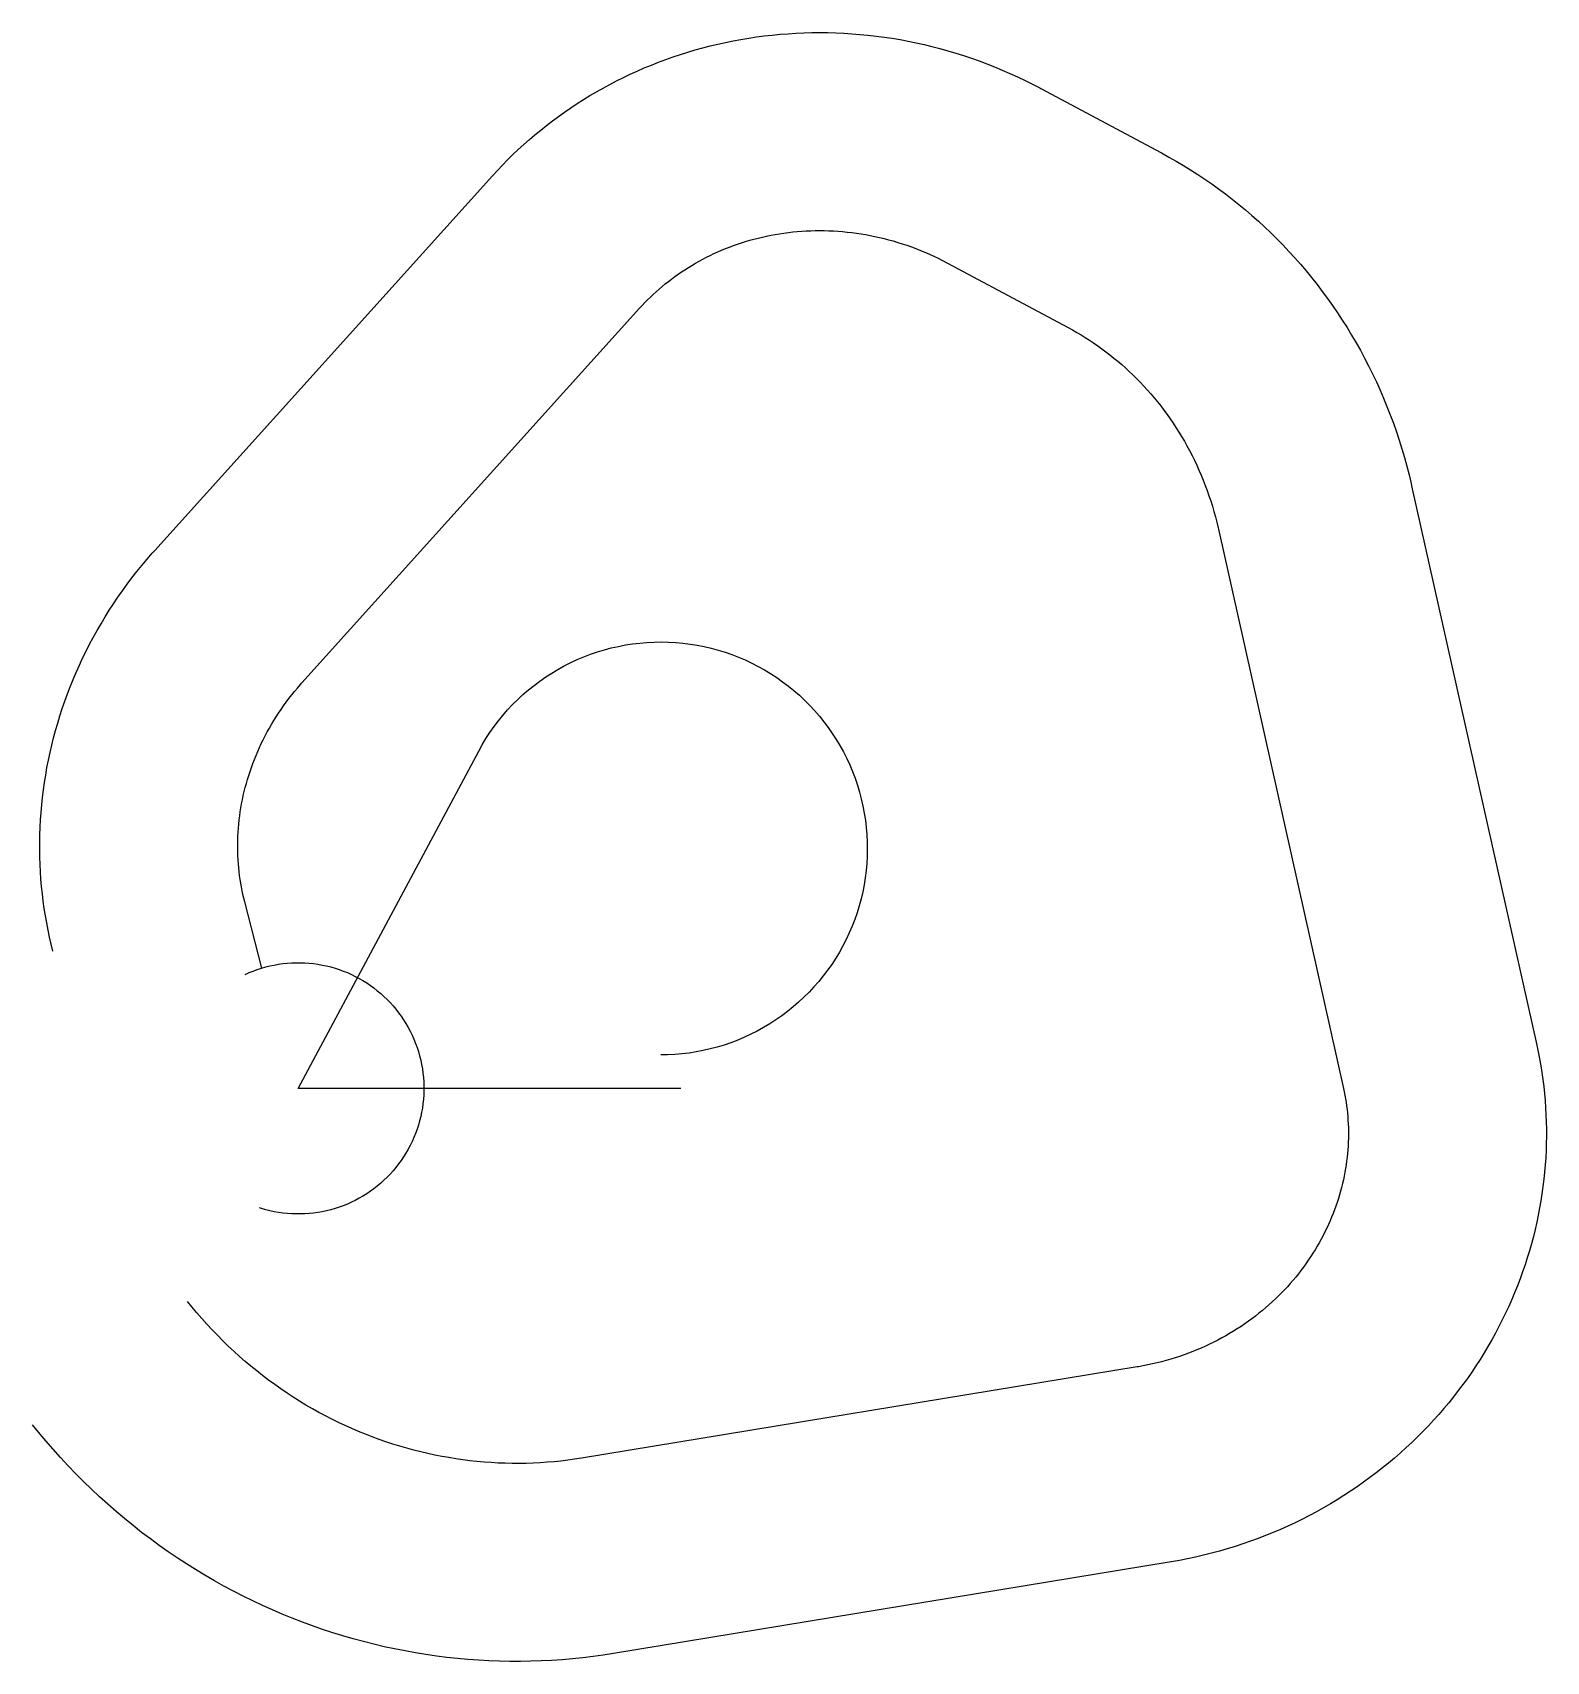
# Model space of a CAD drawing. Header units: metres. Extents: x -6172 to 28998, y -13315 to 24531.
import ezdxf

# ---------------------------------------------------------------- set-up
doc = ezdxf.new("R2010")
doc.units = ezdxf.units.M

msp = doc.modelspace()

# ---------------------------------------------------------------- linework, layer by layer
at = {"layer": 'Boundry', "color": 1}
for p, q in [((17253, 23232), (20056, 21733)), ((-3330, 12500), (4512, 21203)), ((15083, 19176), (17886, 17677)), ((87, 9420), (7929, 18124)), ((25866, 13998), (28772, 1004)), ((21377, 12994), (24283, 0)), ((-847, 2794), (-1244, 4334)), ((19487, -6473), (6579, -8594)), ((20233, -11012), (7325, -13133))]:
    msp.add_line(p, q, dxfattribs=at)
at = {"layer": 'NorminalTrack', "color": 1}
msp.add_lwpolyline([(8888, 0), (0, 0), (4192, 7837), (4192, 7837), (4273, 7984), (4360, 8127), (4452, 8267), (4548, 8404), (4649, 8538), (4755, 8667), (4865, 8794), (4980, 8916), (5098, 9034), (5221, 9148), (5348, 9257), (5478, 9362), (5612, 9463), (5750, 9559), (5890, 9650), (6034, 9735), (6181, 9816), (6330, 9892), (6482, 9962), (6636, 10027), (6793, 10087), (6951, 10141), (7112, 10190), (7273, 10233), (7437, 10270), (7601, 10302), (7767, 10327), (7933, 10347), (8100, 10362), (8267, 10370), (8435, 10372), (8602, 10369), (8769, 10360), (8936, 10345), (9102, 10324), (9268, 10297), (9432, 10265), (9595, 10227), (9757, 10183), (9917, 10134), (10075, 10079), (10231, 10019), (10385, 9953), (10537, 9882), (10686, 9805), (10832, 9724), (10975, 9637), (11116, 9546), (11253, 9449), (11386, 9348), (11516, 9242), (11642, 9132), (11764, 9018), (11883, 8899), (11996, 8776), (12106, 8649), (12211, 8519), (12312, 8385), (12407, 8248), (12498, 8107), (12584, 7963), (12665, 7816), (12741, 7667), (12811, 7515), (12876, 7361), (12936, 7204), (12990, 7046), (13038, 6885), (13081, 6724), (13119, 6560), (13150, 6396), (13176, 6230), (13196, 6064), (13210, 5897), (13218, 5730), (13221, 5562), (13218, 5395), (13209, 5228), (13193, 5061), (13173, 4895), (13146, 4729), (13114, 4565), (13076, 4402), (13032, 4240), (12983, 4080), (12928, 3922), (12867, 3766), (12801, 3612), (12730, 3460), (12654, 3311), (12572, 3165), (12486, 3022), (12394, 2881), (12298, 2744), (12197, 2611), (12091, 2481), (11981, 2355), (11866, 2233), (11747, 2115), (11625, 2001), (11498, 1891), (11368, 1786), (11234, 1686), (11096, 1590), (10955, 1499), (10812, 1413), (10665, 1332), (10516, 1257), (10364, 1186), (10209, 1121), (10053, 1061), (9894, 1007), (9734, 959), (9572, 916), (9409, 878), (9244, 847), (9079, 821), (8913, 801), (8746, 787), (8579, 779), (8423, 776)], dxfattribs=at)
at = {"layer": 'WindSpiral', "color": 5}
for points in [[(4512, 21203), (4627, 21329), (4745, 21453), (4865, 21575), (4988, 21695), (5112, 21813), (5239, 21930), (5369, 22044), (5500, 22156), (5634, 22266), (5769, 22374), (5907, 22480), (6047, 22584), (6189, 22685), (6334, 22784), (6480, 22880), (6628, 22975), (6777, 23066), (6929, 23156), (7083, 23242), (7238, 23327), (7395, 23408), (7554, 23487), (7714, 23564), (7876, 23638), (8040, 23709), (8205, 23777), (8371, 23842), (8539, 23905), (8708, 23965), (8879, 24022), (9051, 24076), (9224, 24127), (9398, 24176), (9573, 24221), (9750, 24263), (9927, 24302), (10106, 24339), (10285, 24372), (10465, 24402), (10647, 24429), (10828, 24453), (11011, 24474), (11194, 24491), (11378, 24505), (11562, 24517), (11747, 24525), (11932, 24529), (12118, 24531), (12304, 24529), (12490, 24524), (12676, 24516), (12863, 24505), (13049, 24490), (13236, 24472), (13423, 24451), (13609, 24426), (13796, 24398), (13982, 24367), (14168, 24332), (14353, 24294), (14539, 24253), (14723, 24209), (14908, 24161), (15092, 24110), (15275, 24056), (15457, 23998), (15639, 23937), (15820, 23873), (16000, 23806), (16179, 23735), (16357, 23661), (16535, 23584), (16711, 23504), (16886, 23420), (17060, 23333), (17232, 23244), (17253, 23232)], [(20056, 21733), (20227, 21640), (20397, 21543), (20565, 21444), (20732, 21341), (20897, 21235), (21060, 21126), (21222, 21014), (21383, 20899), (21541, 20782), (21698, 20661), (21852, 20537), (22005, 20411), (22156, 20281), (22305, 20149), (22451, 20014), (22596, 19876), (22738, 19735), (22878, 19592), (23016, 19446), (23151, 19298), (23284, 19147), (23415, 18993), (23543, 18837), (23668, 18678), (23791, 18517), (23912, 18354), (24029, 18188), (24144, 18020), (24256, 17850), (24365, 17678), (24472, 17503), (24575, 17326), (24676, 17148), (24774, 16967), (24868, 16784), (24960, 16599), (25048, 16413), (25133, 16225), (25215, 16034), (25294, 15843), (25370, 15649), (25442, 15454), (25511, 15258), (25577, 15060), (25639, 14860), (25698, 14660), (25754, 14458), (25806, 14254), (25854, 14050), (25866, 13998)], [(7929, 18124), (7990, 18191), (8053, 18256), (8117, 18321), (8182, 18385), (8248, 18448), (8316, 18510), (8385, 18571), (8456, 18631), (8527, 18690), (8600, 18748), (8674, 18805), (8750, 18861), (8827, 18916), (8904, 18969), (8984, 19022), (9064, 19073), (9145, 19122), (9228, 19171), (9311, 19218), (9396, 19264), (9482, 19309), (9569, 19352), (9657, 19394), (9746, 19435), (9835, 19474), (9926, 19511), (10018, 19547), (10111, 19582), (10204, 19615), (10299, 19647), (10394, 19677), (10490, 19705), (10587, 19732), (10685, 19757), (10783, 19781), (10882, 19803), (10982, 19823), (11082, 19841), (11183, 19858), (11285, 19873), (11387, 19887), (11490, 19899), (11593, 19908), (11697, 19917), (11801, 19923), (11906, 19927), (12011, 19930), (12116, 19931), (12222, 19930), (12328, 19927), (12434, 19923), (12540, 19916), (12647, 19908), (12754, 19897), (12860, 19885), (12967, 19871), (13074, 19855), (13181, 19837), (13288, 19817), (13395, 19795), (13502, 19772), (13609, 19746), (13716, 19718), (13822, 19689), (13928, 19657), (14034, 19624), (14140, 19588), (14245, 19551), (14350, 19512), (14454, 19471), (14559, 19427), (14662, 19382), (14765, 19335), (14868, 19286), (14970, 19236), (15071, 19183), (15083, 19176)], [(17886, 17677), (17987, 17622), (18087, 17565), (18186, 17506), (18284, 17446), (18382, 17383), (18479, 17319), (18575, 17253), (18670, 17185), (18764, 17115), (18857, 17043), (18949, 16969), (19040, 16894), (19130, 16817), (19218, 16738), (19306, 16657), (19392, 16575), (19477, 16491), (19561, 16405), (19644, 16317), (19725, 16228), (19805, 16137), (19884, 16045), (19961, 15951), (20037, 15855), (20111, 15758), (20184, 15659), (20255, 15559), (20324, 15457), (20392, 15354), (20458, 15250), (20523, 15143), (20586, 15036), (20647, 14927), (20707, 14817), (20764, 14706), (20820, 14593), (20874, 14479), (20926, 14364), (20977, 14248), (21025, 14130), (21071, 14011), (21116, 13892), (21158, 13771), (21199, 13649), (21237, 13526), (21273, 13403), (21308, 13278), (21340, 13152), (21370, 13026), (21377, 12994)], [(-5698, 3185), (-5739, 3348), (-5777, 3513), (-5812, 3678), (-5844, 3844), (-5873, 4011), (-5900, 4179), (-5923, 4348), (-5944, 4517), (-5962, 4687), (-5977, 4858), (-5989, 5029), (-5997, 5201), (-6003, 5373), (-6006, 5545), (-6006, 5718), (-6003, 5891), (-5997, 6065), (-5988, 6238), (-5975, 6412), (-5960, 6586), (-5942, 6759), (-5920, 6933), (-5896, 7107), (-5868, 7280), (-5838, 7454), (-5804, 7627), (-5767, 7800), (-5727, 7972), (-5684, 8144), (-5638, 8316), (-5589, 8487), (-5537, 8657), (-5481, 8827), (-5423, 8996), (-5362, 9164), (-5297, 9332), (-5230, 9499), (-5159, 9664), (-5086, 9829), (-5009, 9993), (-4930, 10156), (-4847, 10317), (-4762, 10478), (-4673, 10637), (-4582, 10795), (-4488, 10952), (-4391, 11107), (-4291, 11261), (-4188, 11413), (-4082, 11563), (-3974, 11712), (-3863, 11860), (-3749, 12006), (-3632, 12150), (-3513, 12292), (-3391, 12432), (-3330, 12500)], [(-1244, 4334), (-1265, 4420), (-1285, 4506), (-1304, 4592), (-1321, 4680), (-1336, 4768), (-1350, 4856), (-1362, 4946), (-1373, 5035), (-1383, 5125), (-1391, 5216), (-1397, 5307), (-1402, 5399), (-1405, 5490), (-1406, 5583), (-1406, 5675), (-1405, 5768), (-1401, 5861), (-1396, 5955), (-1390, 6048), (-1382, 6142), (-1372, 6236), (-1360, 6330), (-1347, 6424), (-1332, 6518), (-1315, 6613), (-1297, 6707), (-1277, 6801), (-1255, 6896), (-1231, 6990), (-1206, 7084), (-1179, 7178), (-1150, 7271), (-1120, 7365), (-1088, 7458), (-1054, 7551), (-1018, 7644), (-981, 7736), (-942, 7828), (-901, 7919), (-858, 8010), (-814, 8101), (-768, 8191), (-721, 8281), (-671, 8370), (-620, 8458), (-567, 8546), (-513, 8633), (-456, 8719), (-399, 8805), (-339, 8890), (-278, 8974), (-215, 9058), (-151, 9140), (-84, 9222), (-17, 9302), (53, 9382), (87, 9420)], [(-1234, 2646), (-1141, 2688), (-1046, 2726), (-951, 2761), (-854, 2792), (-756, 2820), (-657, 2845), (-557, 2866), (-457, 2884), (-356, 2898), (-254, 2909), (-153, 2916), (-51, 2919), (51, 2919), (153, 2916), (254, 2909), (356, 2898), (457, 2884), (557, 2866), (657, 2845), (756, 2820), (854, 2792), (951, 2761), (1046, 2726), (1141, 2688), (1234, 2646), (1326, 2602), (1416, 2554), (1504, 2503), (1590, 2449), (1675, 2392), (1757, 2332), (1837, 2269), (1916, 2204), (1991, 2135), (2065, 2065), (2135, 1991), (2204, 1916), (2269, 1837), (2332, 1757), (2392, 1675), (2449, 1590), (2503, 1504), (2554, 1416), (2602, 1326), (2646, 1234), (2688, 1141), (2726, 1046), (2761, 951), (2792, 854), (2820, 756), (2845, 657), (2866, 557), (2884, 457), (2898, 356), (2909, 254), (2916, 153), (2919, 51), (2919, -51), (2916, -153), (2909, -254), (2898, -356), (2884, -457), (2866, -557), (2845, -657), (2820, -756), (2792, -854), (2761, -951), (2726, -1046), (2688, -1141), (2646, -1234), (2602, -1326), (2554, -1416), (2503, -1504), (2449, -1590), (2392, -1675), (2332, -1757), (2269, -1837), (2204, -1916), (2135, -1991), (2065, -2065), (1991, -2135), (1916, -2204), (1837, -2269), (1757, -2332), (1675, -2392), (1590, -2449), (1504, -2503), (1416, -2554), (1326, -2602), (1234, -2646), (1141, -2688), (1046, -2726), (951, -2761), (854, -2792), (756, -2820), (657, -2845), (557, -2866), (457, -2884), (356, -2898), (254, -2909), (153, -2916), (51, -2919), (-51, -2919), (-153, -2916), (-254, -2909), (-356, -2898), (-457, -2884), (-557, -2866), (-657, -2845), (-756, -2820), (-854, -2792), (-902, -2777)], [(28772, 1004), (28806, 846), (28838, 686), (28866, 526), (28892, 365), (28915, 203), (28935, 40), (28953, -123), (28967, -286), (28979, -451), (28988, -616), (28994, -781), (28998, -946), (28998, -1112), (28995, -1279), (28990, -1445), (28981, -1612), (28970, -1779), (28956, -1946), (28938, -2113), (28918, -2280), (28895, -2447), (28869, -2614), (28840, -2780), (28808, -2947), (28773, -3113), (28735, -3279), (28694, -3444), (28650, -3609), (28603, -3774), (28553, -3938), (28501, -4101), (28445, -4264), (28386, -4426), (28325, -4588), (28260, -4748), (28193, -4908), (28122, -5067), (28049, -5224), (27973, -5381), (27894, -5537), (27812, -5692), (27728, -5845), (27640, -5997), (27550, -6148), (27457, -6298), (27361, -6446), (27262, -6593), (27161, -6738), (27057, -6882), (26950, -7024), (26841, -7165), (26729, -7304), (26614, -7441), (26497, -7576), (26377, -7710), (26255, -7841), (26130, -7971), (26003, -8099), (25873, -8225), (25741, -8348), (25606, -8470), (25469, -8589), (25330, -8706), (25189, -8821), (25045, -8934), (24899, -9044), (24751, -9152), (24601, -9258), (24449, -9361), (24295, -9462), (24138, -9560), (23980, -9655), (23820, -9748), (23658, -9838), (23494, -9926), (23328, -10011), (23161, -10093), (22992, -10172), (22821, -10248), (22649, -10322), (22475, -10392), (22300, -10460), (22123, -10525), (21944, -10587), (21765, -10645), (21584, -10701), (21402, -10754), (21218, -10803), (21034, -10850), (20848, -10893), (20662, -10933), (20474, -10970), (20285, -11003), (20233, -11012)], [(24283, 0), (24300, -80), (24316, -161), (24331, -242), (24344, -324), (24356, -406), (24366, -489), (24375, -572), (24382, -656), (24388, -740), (24393, -825), (24396, -910), (24398, -995), (24398, -1081), (24397, -1167), (24394, -1253), (24389, -1340), (24383, -1427), (24376, -1514), (24367, -1601), (24356, -1688), (24344, -1776), (24331, -1863), (24315, -1951), (24299, -2038), (24280, -2126), (24260, -2213), (24238, -2301), (24215, -2388), (24190, -2476), (24164, -2563), (24136, -2650), (24106, -2737), (24075, -2823), (24042, -2910), (24007, -2996), (23971, -3082), (23933, -3167), (23894, -3252), (23853, -3336), (23810, -3421), (23766, -3504), (23720, -3587), (23672, -3670), (23623, -3752), (23573, -3833), (23520, -3914), (23466, -3994), (23411, -4074), (23354, -4153), (23295, -4231), (23235, -4308), (23174, -4384), (23111, -4460), (23046, -4534), (22980, -4608), (22912, -4681), (22843, -4753), (22772, -4824), (22700, -4894), (22627, -4963), (22552, -5030), (22475, -5097), (22398, -5162), (22318, -5227), (22238, -5290), (22156, -5352), (22073, -5412), (21989, -5472), (21903, -5530), (21816, -5587), (21727, -5642), (21638, -5696), (21547, -5749), (21455, -5800), (21362, -5850), (21268, -5898), (21173, -5944), (21076, -5990), (20979, -6033), (20880, -6075), (20781, -6116), (20680, -6154), (20579, -6192), (20477, -6227), (20373, -6261), (20269, -6293), (20164, -6323), (20058, -6352), (19952, -6379), (19844, -6404), (19736, -6427), (19627, -6448), (19518, -6468), (19487, -6473)], [(6579, -8594), (6421, -8618), (6262, -8640), (6102, -8659), (5942, -8675), (5781, -8689), (5620, -8700), (5458, -8708), (5296, -8713), (5133, -8715), (4970, -8715), (4807, -8712), (4643, -8705), (4480, -8696), (4316, -8684), (4152, -8670), (3988, -8652), (3824, -8631), (3660, -8608), (3497, -8581), (3333, -8552), (3170, -8520), (3007, -8485), (2844, -8446), (2682, -8405), (2520, -8362), (2358, -8315), (2198, -8265), (2037, -8212), (1878, -8157), (1719, -8099), (1560, -8037), (1403, -7973), (1246, -7906), (1091, -7836), (936, -7764), (782, -7688), (630, -7610), (478, -7529), (328, -7445), (179, -7358), (31, -7268), (-116, -7176), (-261, -7081), (-405, -6984), (-547, -6883), (-688, -6780), (-827, -6675), (-965, -6567), (-1101, -6456), (-1235, -6343), (-1368, -6227), (-1498, -6108), (-1627, -5987), (-1754, -5864), (-1879, -5738), (-2002, -5610), (-2123, -5480), (-2242, -5347), (-2359, -5212), (-2473, -5074), (-2571, -4954)], [(7325, -13133), (7087, -13170), (6849, -13202), (6609, -13231), (6369, -13256), (6128, -13276), (5887, -13292), (5645, -13304), (5402, -13312), (5160, -13315), (4916, -13315), (4673, -13310), (4429, -13300), (4185, -13287), (3941, -13269), (3698, -13247), (3454, -13221), (3210, -13190), (2967, -13155), (2724, -13116), (2481, -13072), (2239, -13025), (1998, -12973), (1757, -12916), (1517, -12856), (1277, -12791), (1039, -12721), (801, -12648), (565, -12570), (329, -12489), (95, -12402), (-138, -12312), (-370, -12218), (-600, -12119), (-829, -12016), (-1057, -11910), (-1282, -11799), (-1506, -11684), (-1729, -11565), (-1949, -11441), (-2168, -11314), (-2384, -11183), (-2599, -11048), (-2811, -10910), (-3022, -10767), (-3230, -10620), (-3435, -10470), (-3638, -10316), (-3839, -10158), (-4037, -9997), (-4233, -9831), (-4426, -9663), (-4616, -9490), (-4804, -9315), (-4988, -9135), (-5170, -8953), (-5348, -8767), (-5524, -8577), (-5696, -8385), (-5866, -8189), (-6032, -7990), (-6172, -7815)]]:
    msp.add_lwpolyline(points, dxfattribs=at)

doc.saveas('drawing.dxf')
